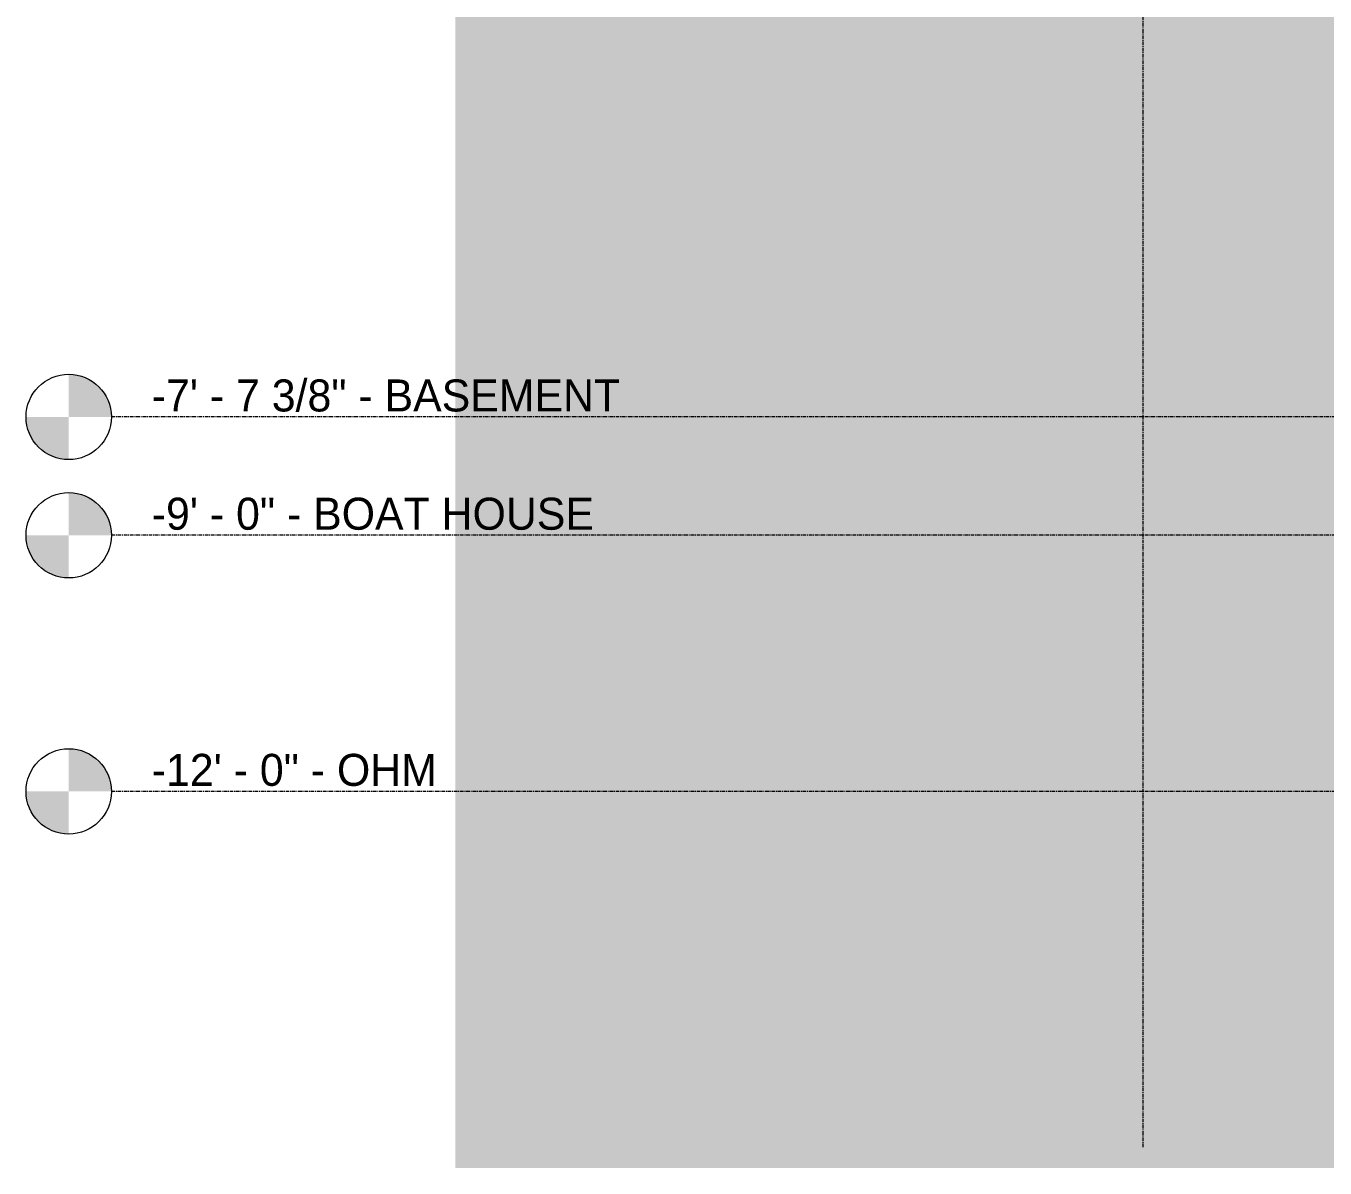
# Model space of a CAD drawing. Header units: inches. Extents: x 8252 to 9002, y -226 to 478.
# Drawn here: x 8277.6 to 8460.1, y -196.9 to -36.4 of the extents above; entities that cross this region are included whole.
import ezdxf

# ---------------------------------------------------------------- set-up
doc = ezdxf.new("R2010")
doc.units = ezdxf.units.IN
doc.header["$MEASUREMENT"] = 0
doc.linetypes.add('Grid Line 1_2_', pattern=[0.875, 0.5, -0.125, 0.125, -0.125])
for name, color, linetype, lineweight in [('A-FLOR-LEVL', 51, 'Continuous', 9), ('A-FLOR-LEVL-1', 51, 'Grid Line 1_2_', 9), ('C-TOPO', 7, 'Continuous', 9), ('S-GRID-1', 1, 'Grid Line 1_2_', 9)]:
    doc.layers.add(name, color=color, linetype=linetype, lineweight=lineweight)
doc.styles.add('Century Gothic', font='ufonts.com_century-gothic.ttf', dxfattribs={"height": 4.5})

# ---------------------------------------------------------------- blocks, each defined once
blk = doc.blocks.new('Level - Level Head - Circle-50818-Section 18')
at = {"layer": 'A-FLOR-LEVL'}
h = blk.add_hatch(color=256, dxfattribs=at)
edge = h.paths.add_edge_path(flags=0)
edge.add_line((8283.6, 32), (8289.6, 32))
edge.add_arc((8283.6, 32), 6, 0, 90)
edge.add_line((8283.6, 38), (8283.6, 32))
h = blk.add_hatch(color=256, dxfattribs=at)
edge = h.paths.add_edge_path(flags=0)
edge.add_line((8283.6, 26), (8283.6, 32))
edge.add_line((8283.6, 32), (8277.6, 32))
edge.add_arc((8283.6, 32), 6, 180, 270)
blk.add_circle((8283.6, 32), 6, dxfattribs=at)

msp = doc.modelspace()

# ---------------------------------------------------------------- hatches: boundary and pattern name
at = {"layer": 'C-TOPO'}
msp.add_hatch(color=256, dxfattribs=at).paths.add_polyline_path([(8337.94, -196.93), (8472.57, -196.93), (8472.57, 22.67), (8466, 22.67), (8462.76, 22.29), (8459.04, 22.29), (8457.46, 22.67), (8451.82, 22.67), (8441.77, 21.32), (8441.64, 21.29), (8436.8, 20.04), (8431.76, 19.43), (8427.97, 19.45), (8427.82, 19.49), (8426.35, 19.29), (8388.29, 11.69), (8388.47, 11.46), (8388.81, 11.16), (8389.18, 11), (8384.87, 11), (8372.83, 8.59), (8356.45, 5.91), (8337.94, 3.01), (8337.94, -121.59)], flags=0)

# ---------------------------------------------------------------- linework, layer by layer
at = {"layer": 'A-FLOR-LEVL-1'}
for p, q in [((8978.72, -91.37), (8289.6, -91.37)), ((8978.72, -108), (8289.6, -108)), ((8978.72, -144), (8289.6, -144))]:
    msp.add_line(p, q, dxfattribs=at)
at = {"layer": 'S-GRID-1'}
msp.add_line((8434.57, -194), (8434.57, 454.14), dxfattribs=at)

# ---------------------------------------------------------------- block references
at = {"layer": 'A-FLOR-LEVL'}
for p in [(0, -123.37), (0, -140), (0, -176)]:
    msp.add_blockref('Level - Level Head - Circle-50818-Section 18', p, dxfattribs=at)

# ---------------------------------------------------------------- texts
at = {"layer": 'A-FLOR-LEVL', "char_height": 4.5, "attachment_point": 1, "style": 'Century Gothic'}
for s, insert, width in [('-7\' - 7 3/8" - BASEMENT', (8295.27, -86.1), 81.0525), ('-9\' - 0" - BOAT HOUSE', (8295.27, -102.72), 75.9015), ('-12\' - 0" - OHM', (8295.27, -138.72), 52.2675)]:
    msp.add_mtext(s, dxfattribs=dict(at, insert=insert, width=width))

doc.saveas('drawing.dxf')
